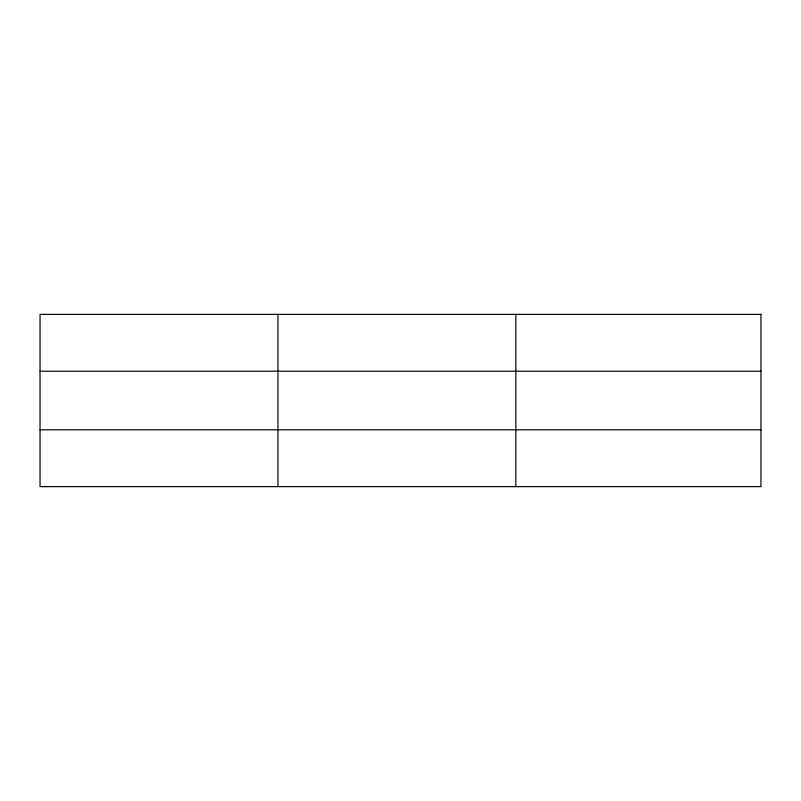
<?xml version="1.0" encoding="UTF-8"?>
<svg xmlns="http://www.w3.org/2000/svg" width="801" height="801" viewBox="0 0 801 801"><rect width="100%" height="100%" fill="white"/><g stroke="black" fill="none" stroke-linecap="round" stroke-linejoin="round"><path stroke-width="1.2" d="M277.947 314.372L277.947 486.628M515.844 314.372L515.844 486.628M40.05 371.213L760.95 371.213M40.05 429.787L760.95 429.787M760.95 314.372L760.95 486.628L40.05 486.628L40.05 314.372L760.95 314.372"/></g></svg>
